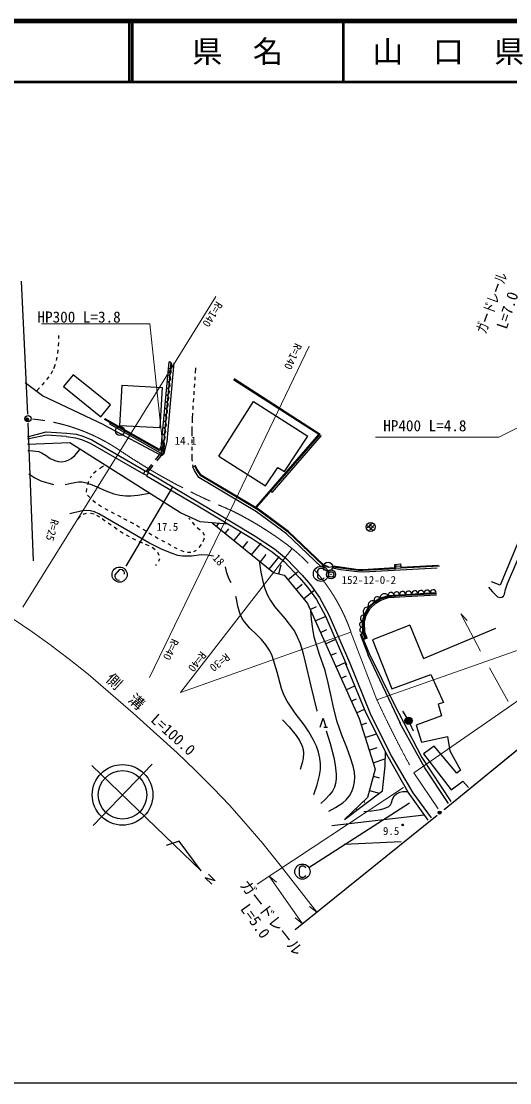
# Model space of a CAD drawing. Units: millimetres, scale not verified. Extents: x 40000 to 680000, y 20000 to 380000.
# Drawn here: x 279956 to 360482, y 205000 to 380000 of the extents above; entities that cross this region are included whole.
import ezdxf
from ezdxf.enums import TextEntityAlignment as Align

# ---------------------------------------------------------------- set-up
doc = ezdxf.new("R2010")
doc.units = ezdxf.units.MM
doc.header["$LTSCALE"] = 1000
doc.header["$PDMODE"] = 32
doc.header["$PDSIZE"] = 500
doc.linetypes.add('CHAIN', pattern=[18.5, 12, -1.5, 3.5, -1.5])
for name, color, linetype, lineweight in [('M-BGD', 7, 'Continuous', 25), ('M-BGD-EXST', 7, 'Continuous', 25), ('M-BMK', 2, 'CHAIN', 13), ('M-BMK-OTRS', 5, 'Continuous', 25), ('M-BMK-SRVR', 3, 'Continuous', 25), ('M-STR-HTXT', 7, 'Continuous', 13), ('M-TTL', 2, 'Continuous', 140), ('M-TTL-BAND', 7, 'Continuous', 25), ('M-TTL-LINE', 7, 'Continuous', 50)]:
    doc.layers.add(name, color=color, linetype=linetype, lineweight=lineweight)
doc.layers.add('M-OTRS', color=6, linetype='Continuous')
doc.layers.add('M-TTL-TXT', color=7, linetype='Continuous')
doc.styles.add('ＭＳ ゴシック', font='')
doc.styles.get('ＭＳ ゴシック').set_extended_font_data('MS Gothic')

msp = doc.modelspace()

# ---------------------------------------------------------------- linework, layer by layer
at = {"layer": 'M-BGD'}
for p, q in [((286152, 327673), (286167, 328180)), ((285982, 325217), (286049, 325821)), ((286096, 326432), (286129, 327050)), ((285767, 324045), (285890, 324625)), ((303623, 316201), (304354, 323845)), ((284874, 321894), (285162, 322402)), ((285333, 322756), (285608, 323481)), ((304615, 323733), (303951, 316409)), ((305113, 323688), (304449, 316364)), ((308686, 321998), (308747, 322887)), ((283467, 318234), (280581, 320375)), ((283399, 319994), (283804, 320454)), ((284188, 320922), (284547, 321401)), ((288521, 321715), (286942, 319757)), ((294673, 316756), (288521, 321715)), ((308604, 320801), (308645, 321400)), ((328997, 311854), (314950, 320893)), ((329223, 311886), (315032, 321020)), ((282412, 318941), (282981, 319541)), ((286942, 319757), (293094, 314797)), ((296199, 313323), (296580, 319999)), ((296580, 319999), (303190, 319621)), ((303190, 319621), (302808, 312945)), ((308441, 318407), (308482, 319005)), ((308523, 319604), (308563, 320203)), ((293596, 313475), (283467, 318234)), ((293094, 314797), (294673, 316756)), ((308359, 317210), (308400, 317808)), ((312542, 308317), (318257, 317287)), ((318257, 317287), (327188, 311597)), ((303031, 309735), (303623, 316201)), ((303951, 316409), (303449, 310801)), ((304449, 316364), (303944, 310722)), ((308176, 314525), (308237, 315414)), ((308278, 316012), (308318, 316611)), ((293596, 313475), (303095, 308403)), ((293776, 314458), (293703, 314327)), ((302801, 309202), (293703, 314327)), ((302730, 309415), (293776, 314458)), ((294623, 313810), (294521, 313606)), ((294521, 313606), (302957, 308801)), ((302808, 312945), (296199, 313323)), ((308162, 313802), (308176, 314525)), ((280966, 311497), (284058, 312298)), ((284101, 311774), (280982, 311081)), ((284058, 312298), (287458, 312116)), ((287386, 311520), (284101, 311774)), ((287386, 311520), (288924, 311334)), ((287458, 312116), (289042, 311924)), ((289042, 311924), (290122, 311619)), ((290122, 311619), (291572, 310969)), ((308133, 311621), (308136, 312479)), ((308136, 312479), (308150, 313202)), ((318687, 299968), (328997, 311854)), ((318800, 299870), (329223, 311886)), ((321320, 302317), (329450, 311690)), ((323357, 305775), (327188, 311597)), ((287992, 310515), (281013, 310246)), ((306227, 298956), (287992, 310515)), ((288924, 311334), (289916, 311054)), ((289916, 311054), (291300, 310434)), ((291300, 310434), (300090, 305385)), ((291572, 310969), (300389, 305906)), ((302893, 309795), (302730, 309415)), ((303031, 309735), (302893, 309795)), ((303449, 310801), (303038, 309048)), ((303944, 310722), (303527, 308946)), ((308125, 309221), (308127, 309821)), ((308129, 310421), (308131, 311021)), ((302937, 308812), (302047, 307709)), ((303161, 308612), (302292, 307534)), ((303031, 309735), (302801, 309202)), ((303029, 309050), (302957, 308801)), ((302957, 308801), (303142, 308626)), ((303392, 308951), (303029, 309050)), ((303095, 308403), (303304, 308513)), ((303142, 308626), (303257, 308766)), ((303304, 308513), (303142, 308626)), ((303257, 308766), (303350, 308757)), ((303457, 308675), (303304, 308513)), ((303350, 308757), (303392, 308951)), ((303527, 308946), (303392, 308951)), ((303527, 308946), (303457, 308675)), ((308121, 307764), (308123, 308621)), ((312542, 308317), (320209, 303387)), ((293532, 306623), (292830, 306194)), ((301420, 306930), (300531, 305826)), ((301665, 306756), (300796, 305677)), ((308170, 307457), (308121, 307764)), ((308687, 306728), (308232, 306520)), ((308500, 305933), (308232, 306520)), ((308314, 306557), (308265, 306865)), ((308852, 306125), (308596, 306686)), ((308940, 306173), (308687, 306728)), ((320209, 303387), (322227, 306455)), ((322227, 306455), (323357, 305775)), ((291506, 305018), (291295, 304685)), ((292334, 305847), (291884, 305459)), ((300102, 305394), (300389, 305906)), ((300650, 305086), (300102, 305394)), ((300389, 305906), (300938, 305598)), ((300631, 305082), (309041, 300094)), ((300938, 305598), (300650, 305086)), ((300938, 305598), (309347, 300610)), ((309250, 304776), (308500, 305933)), ((309534, 305071), (308852, 306125)), ((309606, 305145), (308940, 306173)), ((318761, 299119), (309250, 304776)), ((318982, 299453), (309534, 305071)), ((319038, 299536), (309606, 305145)), ((290723, 302953), (290656, 302375)), ((291040, 304143), (290852, 303560)), ((290869, 301894), (291273, 301481)), ((291734, 301066), (292211, 300684)), ((321320, 302317), (321093, 302514)), ((365416, 302725), (358883, 287037)), ((292701, 300330), (293203, 300000)), ((293715, 299690), (294234, 299396)), ((309041, 300094), (314568, 296820)), ((309347, 300610), (314877, 297335)), ((318800, 299870), (318687, 299968)), ((323933, 295797), (318982, 299453)), ((323997, 295874), (319038, 299536)), ((289175, 297806), (289727, 298410)), ((290167, 298722), (290737, 298897)), ((291358, 298905), (291967, 298770)), ((292369, 298599), (292883, 298289)), ((293295, 297997), (293789, 297640)), ((294760, 299114), (295289, 298839)), ((295820, 298567), (296350, 298294)), ((296829, 298043), (297376, 297769)), ((309432, 297468), (306227, 298956)), ((307781, 297851), (307587, 298081)), ((323675, 295490), (318761, 299119)), ((294281, 297295), (294772, 296957)), ((295264, 296623), (295759, 296279)), ((296257, 295942), (296764, 295622)), ((297912, 297485), (298440, 297194)), ((298961, 296897), (299476, 296593)), ((299987, 296286), (300495, 295974)), ((308557, 296938), (308169, 297392)), ((309439, 296082), (308958, 296502)), ((314028, 297103), (309432, 297468)), ((311406, 297311), (321554, 289106)), ((312131, 296725), (312533, 297222)), ((313581, 295553), (314180, 296294)), ((314568, 296820), (318017, 294717)), ((314877, 297335), (318338, 295224)), ((315030, 294381), (316219, 295851)), ((329681, 290332), (323933, 295797)), ((329736, 290417), (323997, 295874)), ((337065, 296544), (336910, 296480)), ((337042, 296861), (337835, 296172)), ((337269, 296664), (337065, 296544)), ((337712, 297174), (337269, 296664)), ((337345, 297095), (338024, 296504)), ((338051, 296878), (337362, 296086)), ((297240, 295339), (297747, 295044)), ((298262, 294763), (298791, 294494)), ((299341, 294238), (299917, 293990)), ((301002, 295660), (301509, 295345)), ((302017, 295029), (302536, 294745)), ((303056, 294463), (303579, 294180)), ((310169, 295247), (309935, 295692)), ((309948, 294243), (310138, 294811)), ((316480, 293209), (317307, 294232)), ((318017, 294717), (321342, 292535)), ((318338, 295224), (321701, 293017)), ((329405, 290042), (323675, 295490)), ((300398, 293797), (300979, 293554)), ((301528, 293273), (302015, 292926)), ((302408, 292482), (302656, 291971)), ((304106, 293897), (304639, 293610)), ((305181, 293317), (305627, 293080)), ((306186, 292807), (306756, 292594)), ((307337, 292479), (307900, 292495)), ((308400, 292593), (308850, 292808)), ((309294, 293216), (309663, 293723)), ((317930, 292037), (319492, 293969)), ((321342, 292535), (323281, 290910)), ((321701, 293017), (323691, 291348)), ((302730, 291372), (302584, 290921)), ((319379, 290865), (320350, 292065)), ((320829, 289692), (322501, 291761)), ((323281, 290910), (325817, 288263)), ((323691, 291348), (326261, 288667)), ((341544, 290433), (342489, 290536)), ((342489, 290536), (342531, 289977)), ((302222, 290425), (302069, 290253)), ((321554, 289106), (323270, 288687)), ((322412, 288897), (322776, 290387)), ((323918, 287903), (325497, 289207)), ((329681, 290332), (329405, 290042)), ((329736, 290417), (329681, 290332)), ((330631, 289933), (329681, 290332)), ((330669, 290025), (329736, 290417)), ((331330, 290047), (330631, 289933)), ((331240, 289852), (331330, 290047)), ((332576, 289576), (331240, 289852)), ((331330, 290047), (335551, 289487)), ((331350, 290195), (335560, 289637)), ((335404, 289210), (332576, 289576)), ((336351, 289157), (335404, 289210)), ((335551, 289487), (336275, 289490)), ((335560, 289637), (336270, 289640)), ((336270, 289640), (341551, 289929)), ((336275, 289490), (341703, 289787)), ((348503, 289832), (336351, 289157)), ((341551, 289929), (341544, 290433)), ((341703, 289787), (341694, 290450)), ((342516, 290179), (341699, 290118)), ((342537, 289822), (341703, 289787)), ((342531, 289977), (348715, 290348)), ((342531, 289977), (342537, 289822)), ((348892, 290140), (342537, 289822)), ((323270, 288687), (327156, 283983)), ((325213, 286335), (326251, 287192)), ((325817, 288263), (327155, 286713)), ((326261, 288667), (327626, 287085)), ((327626, 287085), (329125, 284999)), ((358883, 287037), (357453, 287561)), ((326509, 284767), (328231, 286190)), ((327155, 286713), (328614, 284682)), ((339077, 284901), (340442, 285324)), ((340442, 285324), (342287, 285461)), ((340470, 285176), (342297, 285312)), ((342287, 285461), (348375, 285808)), ((342297, 285312), (348383, 285658)), ((342310, 285112), (348395, 285458)), ((327156, 283983), (335636, 265062)), ((327580, 283037), (328630, 283508)), ((328614, 284682), (330098, 281897)), ((329125, 284999), (330639, 282158)), ((337208, 283423), (338166, 284357)), ((337329, 283330), (338258, 284238)), ((337489, 283207), (338381, 284078)), ((338166, 284357), (339077, 284901)), ((338258, 284238), (339139, 284763)), ((338381, 284078), (339221, 284579)), ((339139, 284763), (340470, 285176)), ((339221, 284579), (340507, 284978)), ((340507, 284978), (342310, 285112)), ((328428, 281145), (330195, 281937)), ((330098, 281897), (333556, 273926)), ((330639, 282158), (334107, 274165)), ((336211, 280967), (336488, 282140)), ((336362, 280951), (336630, 282085)), ((336488, 282140), (337208, 283423)), ((336562, 280931), (336818, 282011)), ((336630, 282085), (337329, 283330)), ((336818, 282011), (337489, 283207)), ((336261, 279231), (336211, 280967)), ((336410, 279260), (336362, 280951)), ((336609, 279298), (336562, 280931)), ((344003, 280446), (337858, 278036)), ((344003, 280446), (346272, 274938)), ((329276, 279253), (330305, 279714)), ((335869, 278872), (335991, 278950)), ((337194, 275432), (335869, 278872)), ((335991, 278950), (336314, 279086)), ((335991, 278950), (337437, 275511)), ((336648, 278175), (336261, 279231)), ((336789, 278227), (336410, 279260)), ((336977, 278295), (336609, 279298)), ((336977, 278295), (336648, 278175)), ((346272, 274938), (358194, 279968)), ((330124, 277361), (331787, 278106)), ((337858, 278036), (341016, 269953)), ((330972, 275469), (331938, 275902)), ((342446, 264219), (337166, 275504)), ((337384, 275636), (341448, 267416)), ((331820, 273576), (333378, 274275)), ((336839, 265945), (333378, 274275)), ((334107, 274165), (337464, 265858)), ((332668, 271684), (333572, 272089)), ((341016, 269953), (347483, 272330)), ((347483, 272330), (349551, 267703)), ((333516, 269792), (334970, 270444)), ((334364, 267900), (335205, 268277)), ((335212, 266008), (336562, 266613)), ((341448, 267416), (345990, 258644)), ((343500, 265205), (342882, 266234)), ((349551, 267703), (348657, 267393)), ((348657, 267393), (349253, 265485)), ((329247, 263596), (329697, 265096)), ((329697, 265096), (330147, 263596)), ((335636, 265062), (338317, 256725)), ((335971, 264020), (336917, 264324)), ((340450, 258718), (336839, 265945)), ((337464, 265858), (340952, 258881)), ((346499, 256937), (342379, 264338)), ((349253, 265485), (345080, 263935)), ((329847, 263596), (330447, 263596)), ((336641, 261936), (338537, 262546)), ((344051, 264142), (344535, 263044)), ((345080, 263935), (345915, 261134)), ((345915, 261134), (350207, 262088)), ((350207, 262088), (350624, 259703)), ((337311, 259852), (338641, 260279)), ((339948, 257248), (340006, 259606)), ((348001, 260478), (346272, 259226)), ((346272, 259226), (350803, 253266)), ((351756, 256067), (348001, 260478)), ((350624, 259703), (352352, 256544)), ((337982, 257767), (339907, 258387)), ((343762, 252926), (340450, 258718)), ((340952, 258881), (344494, 252773)), ((345990, 258644), (350782, 251343)), ((338317, 256725), (337029, 252004)), ((337995, 255545), (338982, 255276)), ((339482, 253150), (339948, 257248)), ((350383, 251016), (346499, 256937)), ((352352, 256544), (351756, 256067)), ((350803, 253266), (352770, 254696)), ((352770, 254696), (353665, 253701)), ((333214, 248428), (339482, 253150)), ((337029, 252004), (333214, 248428)), ((337351, 253185), (338949, 252749)), ((347028, 248295), (343762, 252926)), ((344494, 252773), (347518, 248690)), ((336393, 251408), (336586, 251203)), ((331177, 247388), (346394, 249194)), ((333850, 249024), (333889, 248983)), ((335122, 250216), (335315, 250010)), ((342556, 244694), (333199, 244298)), ((342556, 244694), (333199, 244298))]:
    msp.add_line(p, q, dxfattribs=at)
for points in [[(281052, 309232), (281879, 309200), (282863, 309041), (283415, 308818), (284084, 308386), (284750, 307937), (285482, 307577), (286062, 307417), (286636, 307379), (287237, 307472), (287811, 307683), (288200, 307902), (288812, 308413), (289671, 309451)], [(356992, 286699), (357623, 285954), (358480, 285128), (358846, 284984), (359190, 285032), (359426, 285199), (359604, 285541), (359758, 286317), (360092, 287288), (361661, 290898), (363435, 294709), (364311, 296281), (365232, 297720), (366179, 299018), (367334, 300410), (368437, 301581), (369755, 302816), (371137, 303950), (372751, 305131), (374700, 306461)], [(281199, 305372), (282220, 304728), (283193, 304230), (285291, 303610)], [(287199, 303610), (288198, 303863), (289384, 304044), (289964, 304040), (290726, 303909), (291662, 303588), (292777, 303078), (293873, 302576), (295217, 302102), (296194, 301876), (297178, 301760), (297997, 301755), (299186, 301872), (301073, 302223)], [(311641, 291791), (310650, 291953), (309635, 292007), (308037, 291835), (306559, 291792), (305778, 291929), (304815, 292226), (303077, 292963), (301094, 293933), (292752, 298803), (292020, 299124), (291368, 299292), (290791, 299338), (290004, 299279), (287981, 298780)], [(319178, 291027), (319447, 289201), (319815, 287422), (320101, 286472), (320550, 285382), (321040, 284507), (321725, 283528), (323401, 281519), (324972, 279449), (325465, 278538), (325921, 277440), (326396, 275906), (326776, 274326), (327677, 270359), (328705, 266306), (328710, 266285)], [(314547, 287420), (314166, 288129), (313819, 289046), (313619, 290033)], [(328181, 252546), (328718, 254096), (329131, 255651), (329273, 256625), (329292, 257557), (329181, 258535), (328949, 259507), (328614, 260465), (328098, 261589), (327371, 262846), (326585, 263993), (325118, 265937), (323780, 267903), (323239, 268945), (322831, 269977), (322126, 272709), (321324, 275396), (320935, 276191), (320288, 277198), (319538, 278102), (318672, 278968), (317645, 279952), (316734, 280995), (316389, 281522), (315982, 282407), (315649, 283558), (315415, 284768), (315346, 285173)], [(330677, 249774), (331770, 250365), (332951, 251142), (333540, 251668), (334069, 252321), (334456, 253024), (334731, 253790), (334889, 254589), (334929, 255383), (334864, 256181), (334668, 257168), (334245, 258551), (333600, 260256), (332796, 262291), (332038, 264493), (331492, 266620), (330999, 268973), (330574, 270932), (330027, 272941), (329124, 275601), (328261, 278468), (327999, 279843), (327808, 281432), (327692, 282788)], [(323040, 264840), (324125, 263664), (325252, 262261), (325797, 261412), (326245, 260500), (326423, 259930), (326504, 259311), (326455, 258528), (326284, 257737), (325946, 256644)], [(330200, 263007), (330853, 260943), (331478, 258603), (331728, 257353), (331884, 255898), (331869, 255087), (331751, 254310), (331581, 253757), (331240, 253080), (330776, 252445), (330081, 251701), (329366, 251026)], [(336405, 249736), (337771, 249846), (339167, 250070), (339790, 250233), (340541, 250571), (340805, 250822), (340986, 251162), (341175, 251744), (341497, 252357), (341800, 252626), (342356, 252894), (342841, 252994), (343642, 253011), (343715, 253009)]]:
    msp.add_lwpolyline(points, dxfattribs=at)
for centre, radius in [((296222, 312439), 750), ((337537, 296630), 750), ((330535, 290071), 750), ((343809, 264691), 600), ((343809, 264691), 528), ((343809, 264691), 456), ((343809, 264691), 384), ((343809, 264691), 312), ((343809, 264691), 240), ((343809, 264691), 168), ((343809, 264691), 96), ((343809, 264691), 24), ((342832, 247503), 150), ((342832, 247503), 90), ((342832, 247503), 30)]:
    msp.add_circle(centre, radius, dxfattribs=at)
for centre, radius, start, end in [((304251, 323304), 551, 269.83606, 79.24121), ((304147, 322212), 551, 269.83606, 79.24121), ((303938, 320028), 551, 269.83606, 79.24121), ((304043, 321120), 551, 269.83606, 79.24121), ((303834, 318935), 551, 269.83606, 79.24121), ((303625, 316751), 551, 269.83606, 79.24121), ((303729, 317843), 551, 269.83606, 79.24121), ((303433, 314588), 543, 269.27991, 80.25098), ((303531, 315666), 543, 269.27991, 80.25098), ((303334, 313511), 543, 269.27991, 80.25098), ((303137, 311355), 543, 269.27991, 80.25098), ((303235, 312433), 543, 269.27991, 80.25098), ((303038, 310278), 543, 269.27991, 80.25098), ((339837, 284864), 760, 37.26331, 177.21533), ((340900, 285395), 464, 359.79712, 188.7019), ((341823, 285463), 464, 359.79712, 188.7019), ((342795, 285482), 508, 4.18164, 182.32996), ((343809, 285540), 508, 4.18164, 182.32996), ((344824, 285598), 508, 4.18164, 182.32996), ((345839, 285655), 508, 4.18164, 182.32996), ((346853, 285713), 508, 4.18164, 182.32996), ((347868, 285771), 508, 4.18164, 182.32996), ((337825, 283749), 698, 60.76428, 207.85229), ((338638, 284602), 532, 34.21338, 207.41992), ((336460, 281527), 613, 87.33166, 246.06067), ((337102, 282639), 791, 82.29614, 219.11304), ((336162, 280531), 438, 83.55872, 279.73023), ((336187, 279663), 438, 83.55872, 279.73023), ((336517, 278726), 566, 116.86694, 283.38184)]:
    msp.add_arc(centre, radius, start, end, dxfattribs=at)
at = {"layer": 'M-BGD-EXST'}
for p, q in [((297236, 290175), (304910, 303113)), ((296115, 289547), (295393, 288717)), ((296360, 289600), (296115, 289547)), ((296609, 289581), (296360, 289600)), ((296949, 289286), (296609, 289581)), ((297001, 289042), (296949, 289286)), ((296978, 288863), (297001, 289042)), ((328955, 289654), (328805, 289454)), ((328805, 289454), (328805, 288354)), ((329155, 289804), (328955, 289654)), ((329605, 289804), (329155, 289804)), ((329805, 289654), (329605, 289804)), ((329905, 289504), (329805, 289654)), ((295393, 288717), (295375, 288468)), ((295375, 288468), (295428, 288224)), ((295428, 288224), (295767, 287928)), ((295767, 287928), (295984, 287872)), ((295984, 287872), (296157, 287920)), ((328805, 288354), (328955, 288154)), ((328955, 288154), (329155, 288004)), ((329155, 288004), (329605, 288004)), ((329605, 288004), (329805, 288104)), ((329805, 288104), (329905, 288254)), ((327345, 240493), (343976, 251163)), ((325905, 240559), (325755, 240359)), ((325755, 240359), (325755, 239259)), ((326105, 240709), (325905, 240559)), ((326555, 240709), (326105, 240709)), ((326755, 240559), (326555, 240709)), ((326855, 240409), (326755, 240559)), ((325755, 239259), (325905, 239059)), ((325905, 239059), (326105, 238909)), ((326105, 238909), (326555, 238909)), ((326555, 238909), (326755, 239009)), ((326755, 239009), (326855, 239159))]:
    msp.add_line(p, q, dxfattribs=at)
for centre in [(296169, 288771), (329355, 288904), (326305, 239809)]:
    msp.add_circle(centre, 1250, dxfattribs=at)
at = {"layer": 'M-BMK'}
for p, q in [((334306, 279308), (338587, 268130)), ((344680, 256105), (348675, 250156))]:
    msp.add_line(p, q, dxfattribs=at)
for centre, radius, start, end in [((278918, 283757), 30795, 55.72322, 84.59571), ((354452, 395557), 104129, 236.02534, 247.40437), ((288968, 247293), 58020, 52.07264, 63.95511), ((305174, 269089), 30872, 19.33047, 50.93309), ((501792, 343266), 179670, 204.72038, 209.0204)]:
    msp.add_arc(centre, radius, start, end, dxfattribs=at)
at = {"layer": 'M-BMK-OTRS'}
for p, q in [((281037, 315226), (280020, 337174)), ((281965, 291023), (281100, 313728)), ((367661, 264720), (349674, 250008)), ((348509, 249063), (325116, 230222))]:
    msp.add_line(p, q, dxfattribs=at)
at = {"layer": 'M-BMK-SRVR'}
for p, q in [((309598, 239961), (291614, 257328)), ((291787, 247430), (301512, 257501)), ((305977, 244849), (303868, 244105)), ((309598, 239961), (305977, 244849)), ((311947, 238299), (310278, 238798)), ((310278, 238798), (311398, 237728)), ((310837, 239371), (311947, 238299))]:
    msp.add_line(p, q, dxfattribs=at)
for centre, radius in [((281071, 314477), 500), ((281071, 314477), 20), ((331027, 288800), 750), ((331027, 288800), 450), ((331027, 288800), 30), ((296650, 252465), 5000), ((296650, 252465), 4000)]:
    msp.add_circle(centre, radius, dxfattribs=at)
at = {"layer": 'M-OTRS'}
for p in [(280901, 314348), (348906, 249530)]:
    msp.add_point(p, dxfattribs=at)
at = {"layer": 'M-STR-HTXT'}
for p, q in [((296262, 309204), (312041, 334596)), ((301150, 330087), (283286, 330087)), ((303392, 308951), (301150, 330087)), ((327398, 326422), (314443, 299421)), ((358653, 311433), (377802, 320822)), ((303392, 308951), (303008, 309916)), ((303565, 309975), (303392, 308951)), ((358653, 311433), (338377, 311427)), ((296262, 309204), (280225, 283408)), ((314443, 299421), (301103, 271797)), ((324631, 293058), (306196, 269322)), ((352417, 282323), (353486, 281190)), ((355656, 276152), (352417, 282323)), ((306196, 269322), (334306, 279308)), ((338587, 268130), (365414, 277563)), ((357124, 273429), (360224, 267850)), ((367541, 271979), (344680, 256105)), ((367661, 264720), (349674, 250008)), ((318821, 237751), (342962, 253666)), ((348509, 249063), (325116, 230222)), ((320810, 239062), (322009, 238067)), ((320810, 239062), (326340, 231208)), ((328702, 233110), (327457, 234047)), ((326340, 231208), (325133, 232192))]:
    msp.add_line(p, q, dxfattribs=at)
msp.add_lwpolyline([(328702, 233110), (322661, 240853), (319762, 244429), (316660, 248088), (314265, 250769), (311662, 253528), (308693, 256493), (305650, 259388), (298433, 265946), (290974, 272337), (287849, 274840), (284665, 277259), (281741, 279353), (278847, 281298), (275118, 283631), (271163, 285984), (270357, 286457)], dxfattribs=at)
at = {"layer": 'M-TTL'}
msp.add_line((680000, 380000), (40000, 380000), dxfattribs=at)
at = {"layer": 'M-TTL-BAND'}
msp.add_line((40000, 205000), (579000, 205000), dxfattribs=at)
at = {"layer": 'M-TTL-LINE'}
for p, q in [((297750, 380000), (297750, 370000)), ((298250, 380000), (298250, 370000)), ((333000, 380000), (333000, 370000)), ((40000, 370000), (680000, 370000))]:
    msp.add_line(p, q, dxfattribs=at)

# ---------------------------------------------------------------- texts
at = {"layer": 'M-BGD', "style": 'ＭＳ ゴシック'}
for s, p in [('14.1', (305248, 309795)), ('17.5', (302246, 295600)), ('9.5', (339579, 245444))]:
    msp.add_text(s, height=1320, dxfattribs=at).set_placement(p, align=Align.BOTTOM_LEFT)
msp.add_text('18', height=1320, rotation=311.8, dxfattribs=at).set_placement((311104, 291168), align=Align.BOTTOM_LEFT)
at = {"layer": 'M-BMK-SRVR', "style": 'ＭＳ ゴシック'}
msp.add_text('152-12-0-2', height=1320, dxfattribs=at).set_placement((332765, 286827), align=Align.BOTTOM_LEFT)
at = {"layer": 'M-STR-HTXT', "style": 'ＭＳ ゴシック', "width": 0.7}
msp.add_text('ガードレール', height=1833, rotation=69.8, dxfattribs=at).set_placement((357052, 328152), align=Align.BOTTOM_LEFT)
at = {"layer": 'M-STR-HTXT', "style": 'ＭＳ ゴシック'}
for s, height, rotation, p in [('L=7.0', 1833, 71.6, (360489, 328926)), ('R=140', 1320, 237.8, (311807, 334137)), ('R=140', 1320, 245.8, (324720, 327211)), ('R=25', 1320, 255.1, (284532, 298123)), ('R=40', 1320, 244.8, (304442, 278497)), ('R=40', 1320, 232.4, (309237, 276475)), ('R=30', 1320, 217.8, (313465, 276217)), ('側\u3000溝\u3000L=100.0', 1833, 317.9, (293366, 270945)), ('ガードレール', 1833, 308, (315452, 237248)), ('L=5.0', 1833, 305.5, (315536, 233348))]:
    msp.add_text(s, height=height, rotation=rotation, dxfattribs=at).set_placement(p, align=Align.BOTTOM_LEFT)
for s, p in [('HP300 L=3.8', (282634, 329769)), ('HP400 L=4.8', (339626, 311856))]:
    msp.add_text(s, height=1833, dxfattribs=at).set_placement(p, align=Align.BOTTOM_LEFT)
at = {"layer": 'M-TTL-TXT', "style": 'ＭＳ ゴシック'}
for s, p in [('県\u3000名', (315625, 375000)), ('山\u3000口\u3000県', (350375, 375000))]:
    msp.add_text(s, height=3666, dxfattribs=at).set_placement(p, align=Align.MIDDLE_CENTER)

doc.saveas('drawing.dxf')
